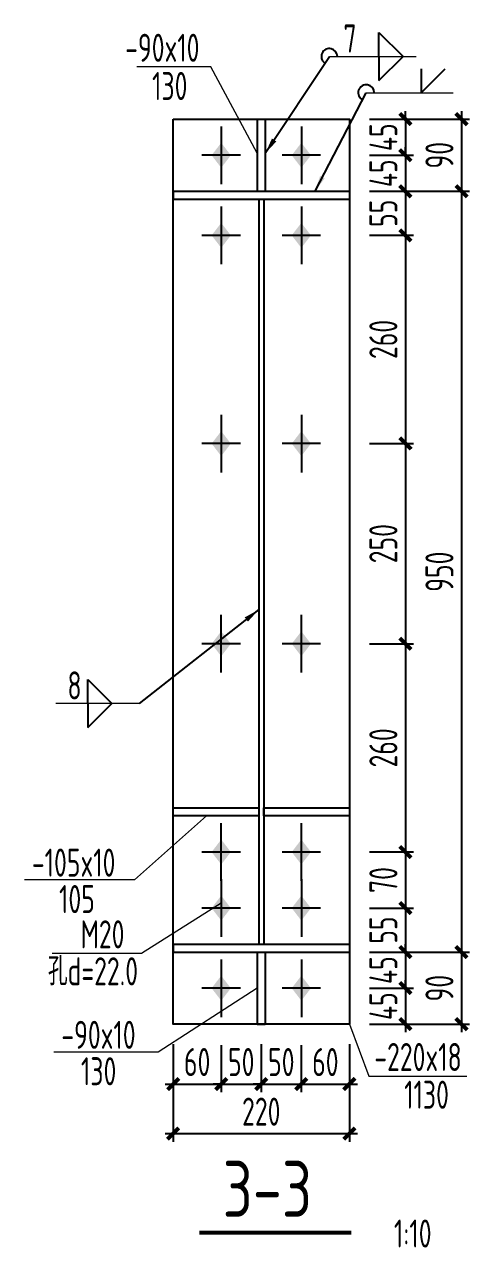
# Model space of a CAD drawing. Extents: x -3102990 to -851544, y -5293060 to -2540151.
# Drawn here: x -1073881 to -1068326, y -2673227 to -2657955 of the extents above; entities that cross this region are included whole.
import ezdxf

# ---------------------------------------------------------------- set-up
doc = ezdxf.new("R2010")
doc.units = 0
doc.header["$LTSCALE"] = 1000
doc.header["$PDMODE"] = 1
doc.linetypes.add('DOTE', pattern=[2.42, 2, -0.2, 0.02, -0.2])
doc.layers.get('0').update_dxf_attribs({"linetype": 'CONTINUOUS'})
doc.layers.get('Defpoints').update_dxf_attribs({"linetype": 'CONTINUOUS'})
for name, color, linetype in [('10', 7, 'CONTINUOUS'), ('AXIS', 253, 'DOTE'), ('COLU', 7, 'CONTINUOUS'), ('DIM', 3, 'CONTINUOUS'), ('NUM', 7, 'CONTINUOUS'), ('TEXT', 7, 'CONTINUOUS'), ('WELD', 7, 'CONTINUOUS')]:
    doc.layers.add(name, color=color, linetype=linetype)
doc.styles.add('TSSD_Dimension', font='tssdeng.shx', dxfattribs={"width": 0.7, "bigfont": 'Hztxt.shx'})
doc.styles.add('TSSD_Label', font='tssdeng.shx', dxfattribs={"width": 0.75, "bigfont": 'hztxt.shx'})
doc.styles.add('TSSD_Rein', font='Tssdeng.shx', dxfattribs={"width": 0.75, "bigfont": 'hztxt.shx'})
doc.dimstyles.new('TSSD_10_100', dxfattribs={"dimtxt": 350, "dimasz": 100, "dimexe": 100, "dimexo": 250, "dimgap": 100, "dimtad": 1, "dimdec": 0, "dimlfac": 0.1, "dimzin": 0, "dimdsep": 46, "dimtxsty": 'TSSD_Dimension', "dimblk": 'ARCHTICK', "dimcen": 0, "dimdle": 100, "dimclrt": 7, "dimadec": 0, "dimazin": 0, "dimtfac": 1, "dimtdec": 0, "dimtix": 1, "dimtmove": 2, "dimatfit": 3, "dimldrblk": 'ARCHTICK', "dimfxl": 1, "dimtolj": 1, "dimtzin": 0, "dimarcsym": 0})
doc.dimstyles.new('TSSD_LEADER_STYLE_200.0', dxfattribs={"dimtxt": 700, "dimasz": 200, "dimexe": 200, "dimexo": 500, "dimgap": 0.09, "dimtad": 0, "dimtih": 1, "dimtoh": 1, "dimdec": 4, "dimzin": 0, "dimdsep": 46, "dimtxsty": 'Standard', "dimcen": 0.09, "dimdle": 200, "dimclrt": 7, "dimadec": 0, "dimazin": 0, "dimtfac": 1, "dimtdec": 4, "dimtofl": 0, "dimtmove": 0, "dimatfit": 3, "dimfxl": 1, "dimtolj": 1, "dimtzin": 0, "dimarcsym": 0})

# ---------------------------------------------------------------- blocks, each defined once
blk = doc.blocks.new('A$C5C7C78FF')
at = {"layer": '10', "color": 0}
blk.add_solid([(27, -141, -192), (-73, -11, -192), (127, -11, -192), (27, 119, -192)], dxfattribs=at)
at = {"layer": 'AXIS', "color": 0, "linetype": 'ByBlock'}
for p, q in [((27, -311, -192), (27, 289, -192)), ((227, -11, -192), (-173, -11, -192))]:
    blk.add_line(p, q, dxfattribs=at)
blk = doc.blocks.new('_ArchTick')
at = {"color": 0, "const_width": 0.5}
blk.add_lwpolyline([(-0.71, -0.71), (0.71, 0.71)], dxfattribs=at)
blk = doc.blocks.new('*D394')
at = {"layer": 'Defpoints', "color": 0}
for p in [(-1069825, -2659138), (-1069825, -2659588), (-1069126, -2659588)]:
    blk.add_point(p, dxfattribs=at)
at = {"layer": 'DIM', "color": 0, "lineweight": -2}
for p, q in [((-1069126, -2659138), (-1069126, -2659038)), ((-1069575, -2659138), (-1069026, -2659138)), ((-1069126, -2659138), (-1069126, -2659588)), ((-1069575, -2659588), (-1069026, -2659588)), ((-1069126, -2659588), (-1069126, -2659688))]:
    blk.add_line(p, q, dxfattribs=at)
at = {"layer": 'DIM', "color": 0, "lineweight": -2, "xscale": 100, "yscale": 100, "zscale": 100}
for p, rotation in [((-1069126, -2659138), 270), ((-1069126, -2659588), 90)]:
    blk.add_blockref('_ArchTick', p, dxfattribs=dict(at, rotation=rotation))
at = {"layer": 'DIM', "color": 7, "insert": (-1069401, -2659363), "char_height": 350, "attachment_point": 5, "rotation": 90, "style": 'TSSD_Dimension'}
blk.add_mtext('\\A1;45', dxfattribs=at)
blk = doc.blocks.new('*D395')
at = {"layer": 'Defpoints', "color": 0}
for p in [(-1069825, -2659588), (-1069825, -2660038), (-1069126, -2660038)]:
    blk.add_point(p, dxfattribs=at)
at = {"layer": 'DIM', "color": 0, "lineweight": -2}
for p, q in [((-1069126, -2659588), (-1069126, -2659488)), ((-1069575, -2659588), (-1069026, -2659588)), ((-1069126, -2659588), (-1069126, -2660038)), ((-1069575, -2660038), (-1069026, -2660038)), ((-1069126, -2660038), (-1069126, -2660138))]:
    blk.add_line(p, q, dxfattribs=at)
at = {"layer": 'DIM', "color": 0, "lineweight": -2, "xscale": 100, "yscale": 100, "zscale": 100}
for p, rotation in [((-1069126, -2659588), 270), ((-1069126, -2660038), 90)]:
    blk.add_blockref('_ArchTick', p, dxfattribs=dict(at, rotation=rotation))
at = {"layer": 'DIM', "color": 7, "insert": (-1069401, -2659813), "char_height": 350, "attachment_point": 5, "rotation": 90, "style": 'TSSD_Dimension'}
blk.add_mtext('\\A1;45', dxfattribs=at)
blk = doc.blocks.new('*D396')
at = {"layer": 'Defpoints', "color": 0}
for p in [(-1069825, -2660038), (-1069825, -2660588), (-1069126, -2660588)]:
    blk.add_point(p, dxfattribs=at)
at = {"layer": 'DIM', "color": 0, "lineweight": -2}
for p, q in [((-1069575, -2660038), (-1069026, -2660038)), ((-1069126, -2659938), (-1069126, -2660688)), ((-1069575, -2660588), (-1069026, -2660588))]:
    blk.add_line(p, q, dxfattribs=at)
at = {"layer": 'DIM', "color": 0, "lineweight": -2, "xscale": 100, "yscale": 100, "zscale": 100}
for p, rotation in [((-1069126, -2660038), 90), ((-1069126, -2660588), 270)]:
    blk.add_blockref('_ArchTick', p, dxfattribs=dict(at, rotation=rotation))
at = {"layer": 'DIM', "color": 7, "insert": (-1069401, -2660313), "char_height": 350, "attachment_point": 5, "rotation": 90, "style": 'TSSD_Dimension'}
blk.add_mtext('\\A1;55', dxfattribs=at)
blk = doc.blocks.new('*D397')
at = {"layer": 'Defpoints', "color": 0}
for p in [(-1069825, -2668988), (-1069825, -2669538), (-1069126, -2669538)]:
    blk.add_point(p, dxfattribs=at)
at = {"layer": 'DIM', "color": 0, "lineweight": -2}
for p, q in [((-1069126, -2668888), (-1069126, -2669638)), ((-1069575, -2668988), (-1069026, -2668988)), ((-1069575, -2669538), (-1069026, -2669538))]:
    blk.add_line(p, q, dxfattribs=at)
at = {"layer": 'DIM', "color": 0, "lineweight": -2, "xscale": 100, "yscale": 100, "zscale": 100}
for p, rotation in [((-1069126, -2668988), 90), ((-1069126, -2669538), 270)]:
    blk.add_blockref('_ArchTick', p, dxfattribs=dict(at, rotation=rotation))
at = {"layer": 'DIM', "color": 7, "insert": (-1069401, -2669263), "char_height": 350, "attachment_point": 5, "rotation": 90, "style": 'TSSD_Dimension'}
blk.add_mtext('\\A1;55', dxfattribs=at)
blk = doc.blocks.new('*D398')
at = {"layer": 'Defpoints', "color": 0}
for p in [(-1069825, -2669538), (-1069825, -2669988), (-1069126, -2669988)]:
    blk.add_point(p, dxfattribs=at)
at = {"layer": 'DIM', "color": 0, "lineweight": -2}
for p, q in [((-1069126, -2669538), (-1069126, -2669438)), ((-1069575, -2669538), (-1069026, -2669538)), ((-1069126, -2669538), (-1069126, -2669988)), ((-1069575, -2669988), (-1069026, -2669988)), ((-1069126, -2669988), (-1069126, -2670088))]:
    blk.add_line(p, q, dxfattribs=at)
at = {"layer": 'DIM', "color": 0, "lineweight": -2, "xscale": 100, "yscale": 100, "zscale": 100}
for p, rotation in [((-1069126, -2669538), 270), ((-1069126, -2669988), 90)]:
    blk.add_blockref('_ArchTick', p, dxfattribs=dict(at, rotation=rotation))
at = {"layer": 'DIM', "color": 7, "insert": (-1069401, -2669763), "char_height": 350, "attachment_point": 5, "rotation": 90, "style": 'TSSD_Dimension'}
blk.add_mtext('\\A1;45', dxfattribs=at)
blk = doc.blocks.new('*D399')
at = {"layer": 'Defpoints', "color": 0}
for p in [(-1069825, -2669988), (-1069825, -2670438), (-1069126, -2670438)]:
    blk.add_point(p, dxfattribs=at)
at = {"layer": 'DIM', "color": 0, "lineweight": -2}
for p, q in [((-1069126, -2669988), (-1069126, -2669888)), ((-1069575, -2669988), (-1069026, -2669988)), ((-1069126, -2669988), (-1069126, -2670438)), ((-1069575, -2670438), (-1069026, -2670438)), ((-1069126, -2670438), (-1069126, -2670538))]:
    blk.add_line(p, q, dxfattribs=at)
at = {"layer": 'DIM', "color": 0, "lineweight": -2, "xscale": 100, "yscale": 100, "zscale": 100}
for p, rotation in [((-1069126, -2669988), 270), ((-1069126, -2670438), 90)]:
    blk.add_blockref('_ArchTick', p, dxfattribs=dict(at, rotation=rotation))
at = {"layer": 'DIM', "color": 7, "insert": (-1069401, -2670213), "char_height": 350, "attachment_point": 5, "rotation": 90, "style": 'TSSD_Dimension'}
blk.add_mtext('\\A1;45', dxfattribs=at)
blk = doc.blocks.new('*D400')
at = {"layer": 'Defpoints', "color": 0}
for p in [(-1072025, -2670437), (-1071425, -2670449), (-1071425, -2671186)]:
    blk.add_point(p, dxfattribs=at)
at = {"layer": 'DIM', "color": 0, "lineweight": -2}
for p, q in [((-1072025, -2670687), (-1072025, -2671286)), ((-1071425, -2670699), (-1071425, -2671286)), ((-1072125, -2671186), (-1071325, -2671186))]:
    blk.add_line(p, q, dxfattribs=at)
at = {"layer": 'DIM', "color": 0, "lineweight": -2, "xscale": 100, "yscale": 100, "zscale": 100, "rotation": 180}
blk.add_blockref('_ArchTick', (-1072025, -2671186), dxfattribs=at)
at = {"layer": 'DIM', "color": 0, "lineweight": -2, "xscale": 100, "yscale": 100, "zscale": 100}
blk.add_blockref('_ArchTick', (-1071425, -2671186), dxfattribs=at)
at = {"layer": 'DIM', "color": 7, "insert": (-1071725, -2670911), "char_height": 350, "attachment_point": 5, "style": 'TSSD_Dimension'}
blk.add_mtext('\\A1;60', dxfattribs=at)
blk = doc.blocks.new('*D401')
at = {"layer": 'Defpoints', "color": 0}
for p in [(-1071425, -2670449), (-1070925, -2670438), (-1070925, -2671186)]:
    blk.add_point(p, dxfattribs=at)
at = {"layer": 'DIM', "color": 0, "lineweight": -2}
for p, q in [((-1071425, -2670699), (-1071425, -2671286)), ((-1070925, -2670688), (-1070925, -2671286)), ((-1071425, -2671186), (-1071525, -2671186)), ((-1071425, -2671186), (-1070925, -2671186)), ((-1070925, -2671186), (-1070825, -2671186))]:
    blk.add_line(p, q, dxfattribs=at)
at = {"layer": 'DIM', "color": 0, "lineweight": -2, "xscale": 100, "yscale": 100, "zscale": 100}
blk.add_blockref('_ArchTick', (-1071425, -2671186), dxfattribs=at)
at = {"layer": 'DIM', "color": 0, "lineweight": -2, "xscale": 100, "yscale": 100, "zscale": 100, "rotation": 180}
blk.add_blockref('_ArchTick', (-1070925, -2671186), dxfattribs=at)
at = {"layer": 'DIM', "color": 7, "insert": (-1071175, -2670911), "char_height": 350, "attachment_point": 5, "style": 'TSSD_Dimension'}
blk.add_mtext('\\A1;50', dxfattribs=at)
blk = doc.blocks.new('*D402')
at = {"layer": 'Defpoints', "color": 0}
for p in [(-1070925, -2670438), (-1070425, -2670449), (-1070425, -2671186)]:
    blk.add_point(p, dxfattribs=at)
at = {"layer": 'DIM', "color": 0, "lineweight": -2}
for p, q in [((-1070925, -2670688), (-1070925, -2671286)), ((-1070425, -2670699), (-1070425, -2671286)), ((-1070925, -2671186), (-1071025, -2671186)), ((-1070925, -2671186), (-1070425, -2671186)), ((-1070425, -2671186), (-1070325, -2671186))]:
    blk.add_line(p, q, dxfattribs=at)
at = {"layer": 'DIM', "color": 0, "lineweight": -2, "xscale": 100, "yscale": 100, "zscale": 100}
blk.add_blockref('_ArchTick', (-1070925, -2671186), dxfattribs=at)
at = {"layer": 'DIM', "color": 0, "lineweight": -2, "xscale": 100, "yscale": 100, "zscale": 100, "rotation": 180}
blk.add_blockref('_ArchTick', (-1070425, -2671186), dxfattribs=at)
at = {"layer": 'DIM', "color": 7, "insert": (-1070675, -2670911), "char_height": 350, "attachment_point": 5, "style": 'TSSD_Dimension'}
blk.add_mtext('\\A1;50', dxfattribs=at)
blk = doc.blocks.new('*D403')
at = {"layer": 'Defpoints', "color": 0}
for p in [(-1070425, -2670449), (-1069825, -2670438), (-1069825, -2671186)]:
    blk.add_point(p, dxfattribs=at)
at = {"layer": 'DIM', "color": 0, "lineweight": -2}
for p, q in [((-1070425, -2670699), (-1070425, -2671286)), ((-1069825, -2670688), (-1069825, -2671286)), ((-1070525, -2671186), (-1069725, -2671186))]:
    blk.add_line(p, q, dxfattribs=at)
at = {"layer": 'DIM', "color": 0, "lineweight": -2, "xscale": 100, "yscale": 100, "zscale": 100, "rotation": 180}
blk.add_blockref('_ArchTick', (-1070425, -2671186), dxfattribs=at)
at = {"layer": 'DIM', "color": 0, "lineweight": -2, "xscale": 100, "yscale": 100, "zscale": 100}
blk.add_blockref('_ArchTick', (-1069825, -2671186), dxfattribs=at)
at = {"layer": 'DIM', "color": 7, "insert": (-1070125, -2670911), "char_height": 350, "attachment_point": 5, "style": 'TSSD_Dimension'}
blk.add_mtext('\\A1;60', dxfattribs=at)
blk = doc.blocks.new('*D404')
at = {"layer": 'Defpoints', "color": 0}
for p in [(-1072025, -2670437), (-1069825, -2670438), (-1069825, -2671805)]:
    blk.add_point(p, dxfattribs=at)
at = {"layer": 'DIM', "color": 0, "lineweight": -2}
for p, q in [((-1072025, -2670687), (-1072025, -2671905)), ((-1069825, -2670688), (-1069825, -2671905)), ((-1072125, -2671805), (-1069725, -2671805))]:
    blk.add_line(p, q, dxfattribs=at)
at = {"layer": 'DIM', "color": 0, "lineweight": -2, "xscale": 100, "yscale": 100, "zscale": 100, "rotation": 180}
blk.add_blockref('_ArchTick', (-1072025, -2671805), dxfattribs=at)
at = {"layer": 'DIM', "color": 0, "lineweight": -2, "xscale": 100, "yscale": 100, "zscale": 100}
blk.add_blockref('_ArchTick', (-1069825, -2671805), dxfattribs=at)
at = {"layer": 'DIM', "color": 7, "insert": (-1070925, -2671530), "char_height": 350, "attachment_point": 5, "style": 'TSSD_Dimension'}
blk.add_mtext('\\A1;220', dxfattribs=at)
blk = doc.blocks.new('_WELD004')
at = {"color": 0, "linetype": 'ByBlock'}
for p, q in [((0, 1), (1, 0)), ((0, 0), (0, 1))]:
    blk.add_line(p, q, dxfattribs=at)
blk = doc.blocks.new('*D405')
at = {"layer": 'Defpoints', "color": 0}
for p in [(-1069825, -2659138), (-1069825, -2660038), (-1068426, -2660038)]:
    blk.add_point(p, dxfattribs=at)
at = {"layer": 'DIM', "color": 0, "lineweight": -2}
for p, q in [((-1068426, -2659038), (-1068426, -2660138)), ((-1069575, -2659138), (-1068326, -2659138)), ((-1069575, -2660038), (-1068326, -2660038))]:
    blk.add_line(p, q, dxfattribs=at)
at = {"layer": 'DIM', "color": 0, "lineweight": -2, "xscale": 100, "yscale": 100, "zscale": 100}
for p, rotation in [((-1068426, -2659138), 90), ((-1068426, -2660038), 270)]:
    blk.add_blockref('_ArchTick', p, dxfattribs=dict(at, rotation=rotation))
at = {"layer": 'DIM', "color": 7, "insert": (-1068701, -2659588), "char_height": 350, "attachment_point": 5, "rotation": 90, "style": 'TSSD_Dimension'}
blk.add_mtext('\\A1;90', dxfattribs=at)
blk = doc.blocks.new('*D406')
at = {"layer": 'Defpoints', "color": 0}
for p in [(-1069825, -2669538), (-1069825, -2670438), (-1068426, -2670438)]:
    blk.add_point(p, dxfattribs=at)
at = {"layer": 'DIM', "color": 0, "lineweight": -2}
for p, q in [((-1068426, -2669438), (-1068426, -2670538)), ((-1069575, -2669538), (-1068326, -2669538)), ((-1069575, -2670438), (-1068326, -2670438))]:
    blk.add_line(p, q, dxfattribs=at)
at = {"layer": 'DIM', "color": 0, "lineweight": -2, "xscale": 100, "yscale": 100, "zscale": 100}
for p, rotation in [((-1068426, -2669538), 90), ((-1068426, -2670438), 270)]:
    blk.add_blockref('_ArchTick', p, dxfattribs=dict(at, rotation=rotation))
at = {"layer": 'DIM', "color": 7, "insert": (-1068701, -2669988), "char_height": 350, "attachment_point": 5, "rotation": 90, "style": 'TSSD_Dimension'}
blk.add_mtext('\\A1;90', dxfattribs=at)
blk = doc.blocks.new('*D407')
at = {"layer": 'Defpoints', "color": 0}
for p in [(-1069825, -2660038), (-1069825, -2669538), (-1068426, -2669538)]:
    blk.add_point(p, dxfattribs=at)
at = {"layer": 'DIM', "color": 0, "lineweight": -2}
for p, q in [((-1069575, -2660038), (-1068326, -2660038)), ((-1068426, -2659938), (-1068426, -2669638)), ((-1069575, -2669538), (-1068326, -2669538))]:
    blk.add_line(p, q, dxfattribs=at)
at = {"layer": 'DIM', "color": 0, "lineweight": -2, "xscale": 100, "yscale": 100, "zscale": 100}
for p, rotation in [((-1068426, -2660038), 90), ((-1068426, -2669538), 270)]:
    blk.add_blockref('_ArchTick', p, dxfattribs=dict(at, rotation=rotation))
at = {"layer": 'DIM', "color": 7, "insert": (-1068701, -2664788), "char_height": 350, "attachment_point": 5, "rotation": 90, "style": 'TSSD_Dimension'}
blk.add_mtext('\\A1;950', dxfattribs=at)
blk = doc.blocks.new('*D891')
at = {"layer": 'Defpoints', "color": 0, "ltscale": 1.5}
for p in [(-1069825, -2660588), (-1069825, -2663188), (-1069126, -2663188)]:
    blk.add_point(p, dxfattribs=at)
at = {"layer": 'DIM', "color": 0, "lineweight": -2, "ltscale": 1.5}
for p, q in [((-1069126, -2660488), (-1069126, -2663288)), ((-1069575, -2660588), (-1069026, -2660588)), ((-1069575, -2663188), (-1069026, -2663188))]:
    blk.add_line(p, q, dxfattribs=at)
at = {"layer": 'DIM', "color": 0, "lineweight": -2, "ltscale": 1.5, "xscale": 100, "yscale": 100, "zscale": 100}
for p, rotation in [((-1069126, -2660588), 90), ((-1069126, -2663188), 270)]:
    blk.add_blockref('_ArchTick', p, dxfattribs=dict(at, rotation=rotation))
at = {"layer": 'DIM', "color": 7, "ltscale": 1.5, "insert": (-1069401, -2661888), "char_height": 350, "attachment_point": 5, "rotation": 90, "style": 'TSSD_Dimension'}
blk.add_mtext('\\A1;260', dxfattribs=at)
blk = doc.blocks.new('*D892')
at = {"layer": 'Defpoints', "color": 0, "ltscale": 1.5}
for p in [(-1069825, -2663188), (-1069825, -2665688), (-1069126, -2665688)]:
    blk.add_point(p, dxfattribs=at)
at = {"layer": 'DIM', "color": 0, "lineweight": -2, "ltscale": 1.5}
for p, q in [((-1069126, -2663088), (-1069126, -2665788)), ((-1069575, -2663188), (-1069026, -2663188)), ((-1069575, -2665688), (-1069026, -2665688))]:
    blk.add_line(p, q, dxfattribs=at)
at = {"layer": 'DIM', "color": 0, "lineweight": -2, "ltscale": 1.5, "xscale": 100, "yscale": 100, "zscale": 100}
for p, rotation in [((-1069126, -2663188), 90), ((-1069126, -2665688), 270)]:
    blk.add_blockref('_ArchTick', p, dxfattribs=dict(at, rotation=rotation))
at = {"layer": 'DIM', "color": 7, "ltscale": 1.5, "insert": (-1069401, -2664438), "char_height": 350, "attachment_point": 5, "rotation": 90, "style": 'TSSD_Dimension'}
blk.add_mtext('\\A1;250', dxfattribs=at)
blk = doc.blocks.new('*D893')
at = {"layer": 'Defpoints', "color": 0, "ltscale": 1.5}
for p in [(-1069825, -2665688), (-1069825, -2668288), (-1069126, -2668288)]:
    blk.add_point(p, dxfattribs=at)
at = {"layer": 'DIM', "color": 0, "lineweight": -2, "ltscale": 1.5}
for p, q in [((-1069575, -2665688), (-1069026, -2665688)), ((-1069126, -2665588), (-1069126, -2668388)), ((-1069575, -2668288), (-1069026, -2668288))]:
    blk.add_line(p, q, dxfattribs=at)
at = {"layer": 'DIM', "color": 0, "lineweight": -2, "ltscale": 1.5, "xscale": 100, "yscale": 100, "zscale": 100}
for p, rotation in [((-1069126, -2665688), 90), ((-1069126, -2668288), 270)]:
    blk.add_blockref('_ArchTick', p, dxfattribs=dict(at, rotation=rotation))
at = {"layer": 'DIM', "color": 7, "ltscale": 1.5, "insert": (-1069401, -2666988), "char_height": 350, "attachment_point": 5, "rotation": 90, "style": 'TSSD_Dimension'}
blk.add_mtext('\\A1;260', dxfattribs=at)
blk = doc.blocks.new('*D894')
at = {"layer": 'Defpoints', "color": 0, "ltscale": 1.5}
for p in [(-1069825, -2668288), (-1069825, -2668988), (-1069126, -2668988)]:
    blk.add_point(p, dxfattribs=at)
at = {"layer": 'DIM', "color": 0, "lineweight": -2, "ltscale": 1.5}
for p, q in [((-1069126, -2668188), (-1069126, -2669088)), ((-1069575, -2668288), (-1069026, -2668288)), ((-1069575, -2668988), (-1069026, -2668988))]:
    blk.add_line(p, q, dxfattribs=at)
at = {"layer": 'DIM', "color": 0, "lineweight": -2, "ltscale": 1.5, "xscale": 100, "yscale": 100, "zscale": 100}
for p, rotation in [((-1069126, -2668288), 90), ((-1069126, -2668988), 270)]:
    blk.add_blockref('_ArchTick', p, dxfattribs=dict(at, rotation=rotation))
at = {"layer": 'DIM', "color": 7, "ltscale": 1.5, "insert": (-1069401, -2668638), "char_height": 350, "attachment_point": 5, "rotation": 90, "style": 'TSSD_Dimension'}
blk.add_mtext('\\A1;70', dxfattribs=at)

msp = doc.modelspace()

# ---------------------------------------------------------------- linework, layer by layer
at = {"layer": 'COLU', "linetype": 'ByBlock', "lineweight": 9}
for p, q in [((-1071552.83, -2658485.07, -96), (-1072478.88, -2658485.07, -96)), ((-1070974.64, -2659563.33, -288), (-1071552.83, -2658485.07, -96)), ((-1071609.36, -2667838.33, -288), (-1072506.65, -2668637.44, -288)), ((-1072506.65, -2668637.44, -288), (-1073880.64, -2668637.44, -288)), ((-1071424.64, -2668925.1, -288), (-1072418.26, -2669554.71, -96)), ((-1070974.64, -2669988.33, -288), (-1072213.1, -2670787.44, -288)), ((-1069824.64, -2670438.33, -288), (-1069583.65, -2671086.85, -96)), ((-1072213.1, -2670787.44, -288), (-1073513.71, -2670787.44, -288)), ((-1069583.65, -2671086.85, -96), (-1068357.6, -2671086.85, -96))]:
    msp.add_line(p, q, dxfattribs=at)
at = {"layer": 'COLU', "linetype": 'ByBlock'}
for p, q in [((-1070974.64, -2659138.33, -288), (-1070974.64, -2660038.33, -288)), ((-1070874.64, -2659138.33, -288), (-1070874.64, -2660038.33, -288)), ((-1072024.64, -2660038.33, -288), (-1069824.64, -2660038.33, -288)), ((-1072024.64, -2660038.33, -288), (-1072024.64, -2660138.33, -288)), ((-1072024.64, -2660038.33, -288), (-1072024.64, -2660138.33, -288)), ((-1070974.64, -2660038.33, -288), (-1070874.64, -2660038.33, -288)), ((-1069824.64, -2660038.33, -288), (-1069824.64, -2660138.33, -288)), ((-1069824.64, -2660038.33, -288), (-1069824.64, -2660138.33, -288)), ((-1072024.64, -2660138.33, -288), (-1069824.64, -2660138.33, -288)), ((-1070954.64, -2660138.33, -288), (-1070954.64, -2669438.33, -288)), ((-1070894.64, -2660138.33, -288), (-1070894.64, -2669438.33, -288)), ((-1072024.64, -2669438.33, -288), (-1069824.64, -2669438.33, -288)), ((-1072024.64, -2669438.33, -288), (-1072024.64, -2669538.33, -288)), ((-1069824.64, -2669438.33, -288), (-1069824.64, -2669538.33, -288)), ((-1072024.64, -2669538.33, -288), (-1069824.64, -2669538.33, -288)), ((-1070974.64, -2669538.33, -288), (-1070974.64, -2670438.33, -288)), ((-1070874.64, -2669538.33, -288), (-1070874.64, -2670438.33, -288)), ((-1070974.64, -2670438.33, -288), (-1070874.64, -2670438.33, -288))]:
    msp.add_line(p, q, dxfattribs=at)
at = {"layer": 'COLU', "elevation": -288}
for points in [[(-1072024.64, -2659138.33), (-1069824.64, -2659138.33), (-1069824.64, -2670438.33), (-1072024.64, -2670438.33)], [(-1072024.64, -2667738.33), (-1070954.64, -2667738.33), (-1070954.64, -2667838.33), (-1072024.64, -2667838.33)], [(-1070894.64, -2667738.33), (-1069824.64, -2667738.33), (-1069824.64, -2667838.33), (-1070894.64, -2667838.33)]]:
    msp.add_lwpolyline(points, close=True, dxfattribs=at)
at = {"layer": 'NUM', "const_width": 50}
msp.add_lwpolyline([(-1071697.07, -2673039.68), (-1069802.89, -2673039.68)], dxfattribs=at)
at = {"layer": 'TEXT', "lineweight": 9}
msp.add_line((-1072418.26, -2669554.71, -96), (-1073535.05, -2669554.71, -96), dxfattribs=at)
at = {"layer": 'WELD', "lineweight": 9}
for p, q in [((-1070075.33, -2658355.06, -288), (-1068991.36, -2658355.06, -288)), ((-1069614.67, -2658807.28, -288), (-1068530.71, -2658807.28, -288)), ((-1072447.98, -2666432.85, -576), (-1073489.08, -2666432.85, -576))]:
    msp.add_line(p, q, dxfattribs=at)
at = {"layer": 'WELD'}
for centre, end in [((-1070075.33, -2658355.06, -288), 232.532418), ((-1069614.67, -2658807.28, -288), 242.549377)]:
    msp.add_arc(centre, 100, 0, end, dxfattribs=at)

# ---------------------------------------------------------------- block references
at = {"layer": 'COLU', "linetype": 'ByBlock', "xscale": -1.199999999953434, "yscale": 1.199999999720603, "zscale": 1.200000000000045, "rotation": 180}
for p in [(-1071457.31, -2659601.76, -57.6), (-1070457.31, -2659601.76, -57.6), (-1071457.31, -2660601.76, -57.6), (-1070457.31, -2660601.76, -57.6), (-1071457.31, -2663201.76, -57.6), (-1070457.31, -2663201.76, -57.6), (-1071457.31, -2669001.76, -57.6), (-1070457.31, -2669001.76, -57.6), (-1071457.31, -2670001.76, -57.6), (-1070457.31, -2670001.76, -57.6)]:
    msp.add_blockref('A$C5C7C78FF', p, dxfattribs=at)
at = {"layer": 'COLU', "linetype": 'ByBlock', "xscale": 1.199999999953434, "yscale": 1.200000000186265, "zscale": 1.200000000000045}
for p in [(-1071457.31, -2665674.91, -57.6), (-1070457.31, -2665674.91, -57.6), (-1071457.31, -2668274.91, -57.6), (-1070457.31, -2668274.91, -57.6)]:
    msp.add_blockref('A$C5C7C78FF', p, dxfattribs=at)
at = {"layer": 'WELD', "yscale": 300, "zscale": 300}
for p, xscale, rotation in [((-1069455.62, -2658355.06, -288), 300, 359.999999999911), ((-1069455.62, -2658355.06, -288), -300, 180), ((-1068930.71, -2658507.28, -288), -300, 180), ((-1073089.08, -2666432.85, -576), -300, 180)]:
    msp.add_blockref('_WELD004', p, dxfattribs=dict(at, xscale=xscale, rotation=rotation))
at = {"layer": 'WELD', "xscale": 300, "yscale": 300, "zscale": 300}
msp.add_blockref('_WELD004', (-1073089.08, -2666432.85, -576), dxfattribs=at)

# ---------------------------------------------------------------- texts
at = {"layer": 'TEXT', "lineweight": 9}
for s, height, style, width, p in [('7', 350, 'TSSD_Rein', 0.7, (-1069899.05, -2658305.06, -288)), ('-90x10', 350, 'TSSD_Rein', 0.7, (-1072623.58, -2658421.21, -96)), ('130', 350, 'TSSD_Rein', 0.7, (-1072287.68, -2658898.38, -96)), ('8', 350, 'TSSD_Rein', 0.7, (-1073344.19, -2666382.85, -576)), ('-105x10', 350, 'TSSD_Rein', 0.7, (-1073787.73, -2668595.83, -288)), ('105', 350, 'TSSD_Rein', 0.7, (-1073449.24, -2669050.76, -288)), ('M20', 350, 'TSSD_Rein', 0.7, (-1073180.09, -2669491.25, -96)), ('孔d=22.0', 350, 'TSSD_Rein', 0.7, (-1073587.27, -2669952.85, -96)), ('-90x10', 350, 'TSSD_Rein', 0.7, (-1073420.79, -2670745.83, -288)), ('-220x18', 350, 'TSSD_Rein', 0.7, (-1069514.04, -2671022.99, -96)), ('130', 350, 'TSSD_Rein', 0.7, (-1073175.48, -2671200.76, -288)), ('1130', 350, 'TSSD_Rein', 0.7, (-1069141.51, -2671493.46, -96)), ('3-3', 700, 'TSSD_Label', 0.8, (-1071407.01, -2672843.95)), ('1:10', 350, 'TSSD_Rein', 0.7, (-1069269.39, -2673226.85))]:
    msp.add_text(s, height=height, dxfattribs=dict(at, style=style, width=width)).set_placement(p)

# ---------------------------------------------------------------- dimensions: what is measured, and where the dimension line sits
at = {"layer": 'DIM'}
for base, p1, p2, picture, middle in [((-1069125.6, -2659588.33, -288), (-1069824.64, -2659138.33, -288), (-1069824.64, -2659588.33, -288), '*D394', (-1069400.6, -2659363.33, -288)), ((-1068425.63, -2660038.33, -288), (-1069824.64, -2659138.33, -288), (-1069824.64, -2660038.33, -288), '*D405', (-1068700.63, -2659588.33, -288)), ((-1069125.6, -2660038.33, -288), (-1069824.64, -2659588.33, -288), (-1069824.64, -2660038.33, -288), '*D395', (-1069400.6, -2659813.33, -288)), ((-1069125.6, -2660588.33, -288), (-1069824.64, -2660038.33, -288), (-1069824.64, -2660588.33, -288), '*D396', (-1069400.6, -2660313.33, -288)), ((-1068425.63, -2669538.33, -288), (-1069824.64, -2660038.33, -288), (-1069824.64, -2669538.33, -288), '*D407', (-1068700.63, -2664788.33, -288)), ((-1069125.6, -2669538.33, -288), (-1069824.64, -2668988.33, -288), (-1069824.64, -2669538.33, -288), '*D397', (-1069400.6, -2669263.33, -288)), ((-1069125.6, -2669988.33, -288), (-1069824.64, -2669538.33, -288), (-1069824.64, -2669988.33, -288), '*D398', (-1069400.6, -2669763.33, -288)), ((-1068425.63, -2670438.33, -288), (-1069824.64, -2669538.33, -288), (-1069824.64, -2670438.33, -288), '*D406', (-1068700.63, -2669988.33, -288)), ((-1069125.6, -2670438.33, -288), (-1069824.64, -2669988.33, -288), (-1069824.64, -2670438.33, -288), '*D399', (-1069400.6, -2670213.33, -288))]:
    dim = msp.add_linear_dim(base=base, p1=p1, p2=p2, angle=90, dimstyle='TSSD_10_100', dxfattribs=at)
    dim.commit()
    dim.dimension.update_dxf_attribs({"geometry": picture, "text_midpoint": middle})
at = {"layer": 'DIM', "ltscale": 1.5}
for base, p1, p2, picture, middle in [((-1069125.6, -2663188.33), (-1069824.64, -2660588.33), (-1069824.64, -2663188.33), '*D891', (-1069400.6, -2661888.33)), ((-1069125.6, -2665688.33), (-1069824.64, -2663188.33), (-1069824.64, -2665688.33), '*D892', (-1069400.6, -2664438.33)), ((-1069125.6, -2668288.33), (-1069824.64, -2665688.33), (-1069824.64, -2668288.33), '*D893', (-1069400.6, -2666988.33)), ((-1069125.6, -2668988.33), (-1069824.64, -2668288.33), (-1069824.64, -2668988.33), '*D894', (-1069400.6, -2668638.33))]:
    dim = msp.add_linear_dim(base=base, p1=p1, p2=p2, angle=90, dimstyle='TSSD_10_100', dxfattribs=at)
    dim.commit()
    dim.dimension.update_dxf_attribs({"geometry": picture, "text_midpoint": middle})
at = {"layer": 'DIM'}
for base, p1, p2, picture, middle in [((-1071424.64, -2671185.62, -288), (-1072024.61, -2670436.75, -288), (-1071424.64, -2670448.53, -288), '*D400', (-1071724.62, -2670910.62, -288)), ((-1069824.64, -2671804.6, -288), (-1072024.61, -2670436.75, -288), (-1069824.64, -2670438.33, -288), '*D404', (-1070924.62, -2671529.6, -288)), ((-1070924.64, -2671185.62, -288), (-1071424.64, -2670448.53, -288), (-1070924.64, -2670438.33, -288), '*D401', (-1071174.64, -2670910.62, -288)), ((-1070424.64, -2671185.62, -288), (-1070924.64, -2670438.33, -288), (-1070424.64, -2670448.53, -288), '*D402', (-1070674.64, -2670910.62, -288)), ((-1069824.64, -2671185.62, -288), (-1070424.64, -2670448.53, -288), (-1069824.64, -2670438.33, -288), '*D403', (-1070124.64, -2670910.62, -288))]:
    dim = msp.add_linear_dim(base=base, p1=p1, p2=p2, dimstyle='TSSD_10_100', dxfattribs=at)
    dim.commit()
    dim.dimension.update_dxf_attribs({"geometry": picture, "text_midpoint": middle})

# ---------------------------------------------------------------- leaders
at = {"layer": 'WELD', "lineweight": 9}
for points in [[(-1070874.64, -2659564.1, -288), (-1070075.33, -2658355.06, -288)], [(-1070254.17, -2660038.33, -288), (-1069614.67, -2658807.28, -288)], [(-1070954.64, -2665261.45, -576), (-1072447.98, -2666432.85, -576)]]:
    msp.add_leader(points, dimstyle='TSSD_LEADER_STYLE_200.0', dxfattribs=at)

doc.saveas('drawing.dxf')
